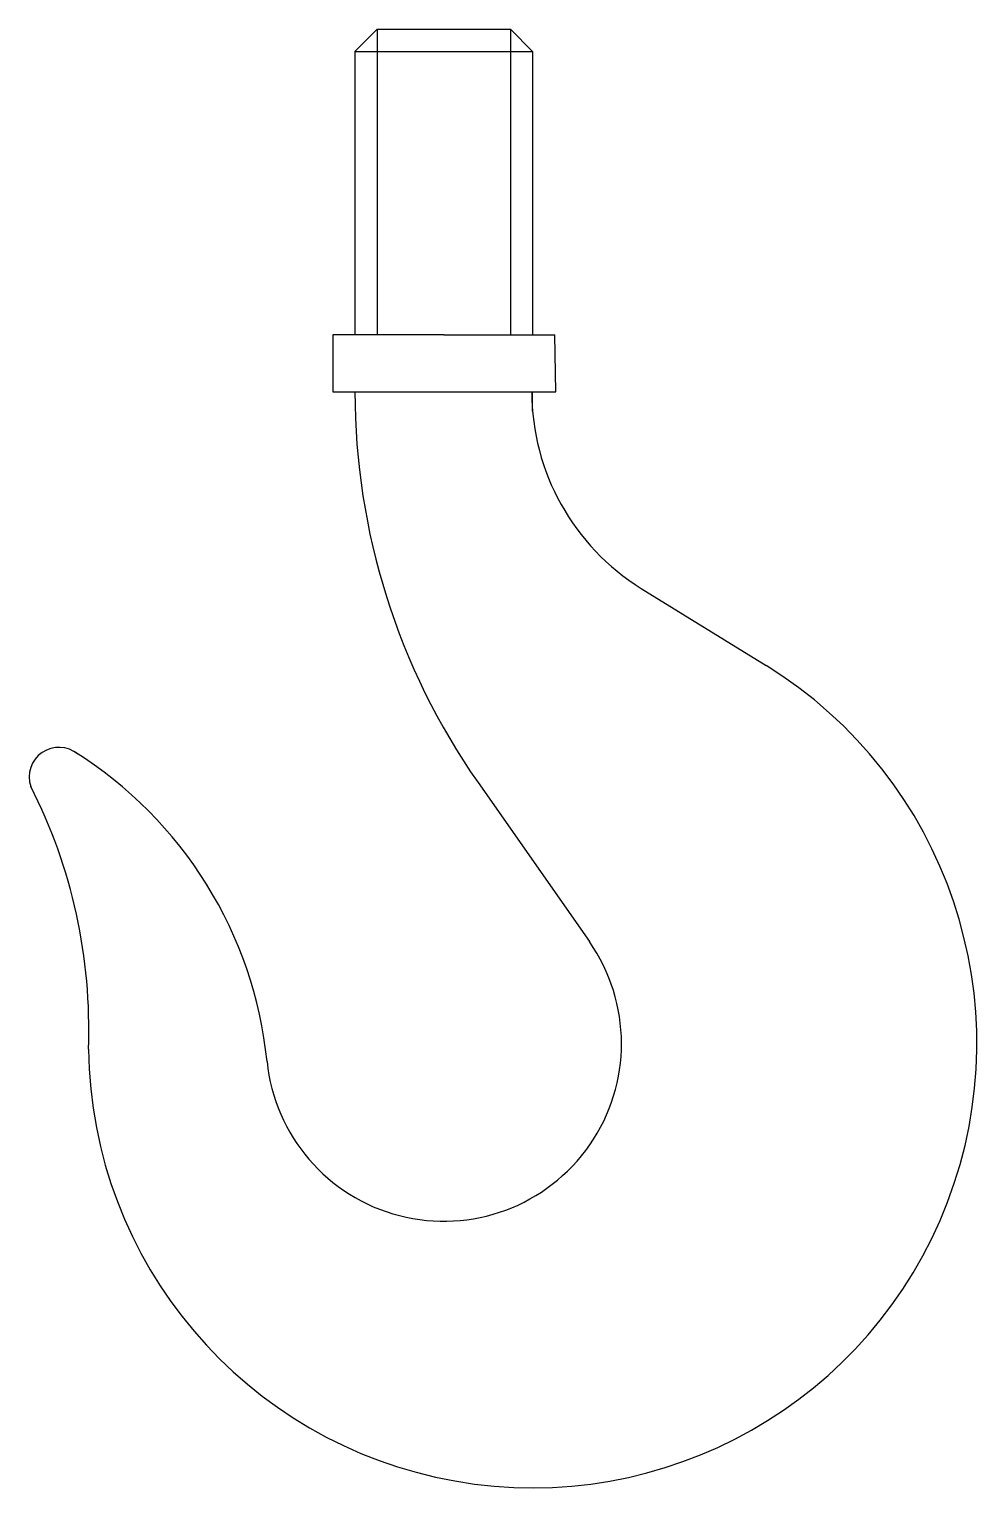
# Model space of a CAD drawing. Header units: inches. Extents: x 590 to 750, y 334 to 580.
import ezdxf

# ---------------------------------------------------------------- set-up
doc = ezdxf.new("R2010")
doc.units = ezdxf.units.IN
doc.header["$MEASUREMENT"] = 0

msp = doc.modelspace()

# ---------------------------------------------------------------- linework, layer by layer
for p, q in [((648.61, 579.99), (644.86, 576.24)), ((648.61, 579.99), (671.11, 579.99)), ((648.61, 579.99), (648.61, 528.37)), ((671.11, 579.99), (674.86, 576.24)), ((671.11, 579.99), (671.11, 528.37)), ((644.86, 576.24), (674.86, 576.24)), ((644.86, 576.24), (644.86, 528.37)), ((674.86, 576.24), (674.86, 528.37)), ((659.86, 528.37), (641.11, 528.37)), ((641.11, 528.37), (641.11, 518.77)), ((659.86, 528.37), (678.61, 528.37)), ((678.77, 518.77), (678.61, 528.37)), ((641.11, 518.77), (678.77, 518.77)), ((674.86, 515.52), (674.86, 518.77)), ((693.21, 485.6), (714.3, 472.56)), ((665.64, 452.83), (684.44, 425.97))]:
    msp.add_line(p, q)
for centre, radius, start, end in [((759.86, 518.77), 115, 180, 214.9847), ((713.72, 518.77), 39, 180, 238.274), ((674.86, 408.77), 75, 180.7445, 58.274), ((594.86, 453.77), 5, 50.0727, 198.7157), ((560.37, 398.68), 70, 5.7941, 57.9539), ((509.93, 411.31), 90, 357.7655, 27.0014), ((659.86, 408.77), 30, 185.7941, 34.9847)]:
    msp.add_arc(centre, radius, start, end)

doc.saveas('drawing.dxf')
